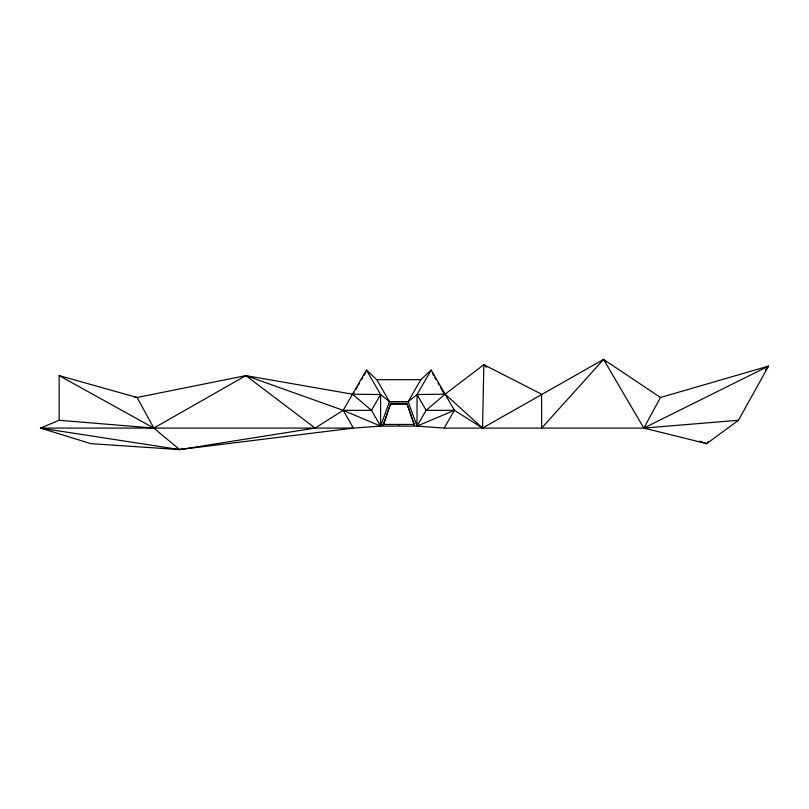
<?xml version="1.0" encoding="UTF-8"?>
<svg xmlns="http://www.w3.org/2000/svg" width="809" height="809" viewBox="0 0 809 809"><rect width="100%" height="100%" fill="white"/><g stroke="black" fill="none" stroke-linecap="round" stroke-linejoin="round"><path stroke-width="1.21" d="M390.767 403.307L383.102 425.443L390.767 403.307L406.846 403.307L414.511 425.443L406.846 403.307M738.455 420.276L643.822 428.082L660.508 397.482L768.55 366.103L738.455 420.276L706.692 443.656L643.822 428.082L603.565 359.418L482.528 428.082L454.436 410.335L431.177 370.047L420.842 379.674L408.151 401.638L417.019 426.11L444.192 428.082L645.501 428.082M134.638 397.219L137.115 397.482L245.885 375.619L343.178 410.335L353.422 428.082L40.45 428.082L179.628 449.582L353.422 428.082L380.594 426.11L389.463 401.638L376.772 379.674L366.437 370.047L343.178 410.335L315.085 428.082L179.628 449.582L90.921 443.656L40.45 428.082L59.158 420.276L153.791 428.082L245.885 375.619L352.502 394.185L380.594 394.559L389.463 401.638L408.151 401.638L417.019 394.559L431.177 370.047M352.775 394.832L354.029 392.668M355.909 389.422L357.153 387.258M358.407 385.084L359.661 382.92M361.532 379.674L362.786 377.51M364.03 375.346L365.284 373.182M366.437 370.047L380.594 394.559L371.483 410.335L343.178 410.335L380.594 426.11L417.019 426.11L454.436 410.335L444.192 428.082M708.259 441.694L706.692 443.656L699.583 441.259M765.415 370.026L768.55 366.103L643.822 428.082M660.508 397.482L603.565 359.418L541.686 428.082L541.575 394.185L483.843 364.697L445.112 394.185L426.131 410.335L417.019 426.11L417.019 394.559L445.112 394.185L482.528 428.082L483.843 364.697L486.593 367.266M180.811 449.197L183.178 448.429M376.772 379.674L420.842 379.674M390.767 404.298L406.846 404.298M454.436 410.335L426.131 410.335L417.019 394.559M383.102 424.442L414.511 424.442M59.158 420.276L59.158 375.619L137.115 397.482L153.791 428.082L179.628 449.582M59.158 375.619L153.791 428.082M245.885 375.619L315.085 428.082M352.502 394.185L371.483 410.335L380.594 426.11L380.594 394.559M603.565 359.418L605.971 362.321M432.33 373.182L433.584 375.346M434.827 377.51L436.081 379.674M437.962 382.92L439.206 385.084M440.46 387.258L444.212 393.75M398.807 424.442L398.807 425.443"/></g></svg>
